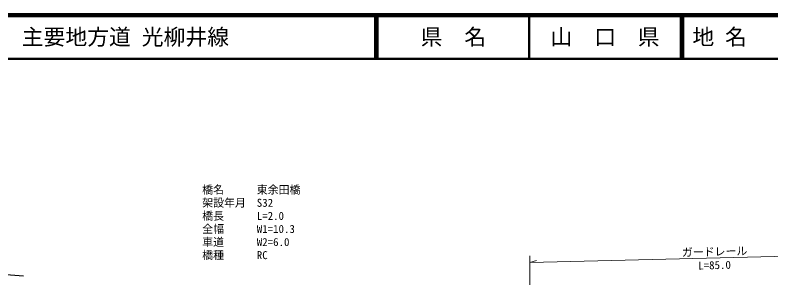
# Model space of a CAD drawing. Units: millimetres, scale not verified. Extents: x 40000 to 680000, y 20000 to 380000.
# Drawn here: x 215226 to 388369, y 319762 to 380000 of the extents above; entities that cross this region are included whole.
import ezdxf
from ezdxf.enums import TextEntityAlignment as Align

# ---------------------------------------------------------------- set-up
doc = ezdxf.new("R2010")
doc.units = ezdxf.units.MM
doc.header["$LTSCALE"] = 1000
for name, color, linetype, lineweight in [('M-BMK-SRVR', 3, 'Continuous', 25), ('M-STR-HTXT', 7, 'Continuous', 13), ('M-TTL', 2, 'Continuous', 140), ('M-TTL-LINE', 7, 'Continuous', 50)]:
    doc.layers.add(name, color=color, linetype=linetype, lineweight=lineweight)
doc.layers.add('M-TTL-TXT', color=7, linetype='Continuous')
doc.styles.add('ＭＳ ゴシック', font='')
doc.styles.get('ＭＳ ゴシック').set_extended_font_data('MS Gothic')

msp = doc.modelspace()

# ---------------------------------------------------------------- linework, layer by layer
at = {"layer": 'M-BMK-SRVR'}
msp.add_line((217161, 320171), (203193, 321121), dxfattribs=at)
at = {"layer": 'M-STR-HTXT'}
for p, q in [((333149, 323284), (417828, 325335)), ((333149, 285808), (333149, 324784)), ((333149, 323284), (334639, 323740))]:
    msp.add_line(p, q, dxfattribs=at)
at = {"layer": 'M-TTL'}
msp.add_line((680000, 380000), (40000, 380000), dxfattribs=at)
at = {"layer": 'M-TTL-LINE'}
for p, q in [((297750, 380000), (297750, 370000)), ((298250, 380000), (298250, 370000)), ((333000, 380000), (333000, 370000)), ((367750, 380000), (367750, 370000)), ((368250, 380000), (368250, 370000)), ((40000, 370000), (680000, 370000))]:
    msp.add_line(p, q, dxfattribs=at)

# ---------------------------------------------------------------- texts
at = {"layer": 'M-STR-HTXT', "style": 'ＭＳ ゴシック'}
for s, p in [('橋名\u3000\u3000\u3000東余田橋', (258090, 338510)), ('架設年月\u3000S32', (258090, 335510)), ('橋長\u3000\u3000\u3000L=2.0', (258090, 332510)), ('全幅\u3000\u3000\u3000W1=10.3', (258090, 329510)), ('車道\u3000\u3000\u3000W2=6.0', (258090, 326510)), ('橋種\u3000\u3000\u3000RC', (258090, 323510))]:
    msp.add_text(s, height=1833, dxfattribs=at).set_placement(p, align=Align.BOTTOM_LEFT)
for s, rotation, p in [('ガードレール', 1.4, (375464, 325773)), ('L=85.0', 1.5, (375463, 322684))]:
    msp.add_text(s, height=1833, rotation=rotation, dxfattribs=at).set_placement(p, align=Align.MIDDLE_CENTER)
at = {"layer": 'M-TTL-TXT', "style": 'ＭＳ ゴシック'}
for s, p in [('主要地方道 光柳井線', (216734, 375000)), ('地 名', (370380, 375000))]:
    msp.add_text(s, height=3666, dxfattribs=at).set_placement(p, align=Align.MIDDLE_LEFT)
for s, p in [('県\u3000名', (315625, 375000)), ('山\u3000口\u3000県', (350375, 375000))]:
    msp.add_text(s, height=3666, dxfattribs=at).set_placement(p, align=Align.MIDDLE_CENTER)

doc.saveas('drawing.dxf')
